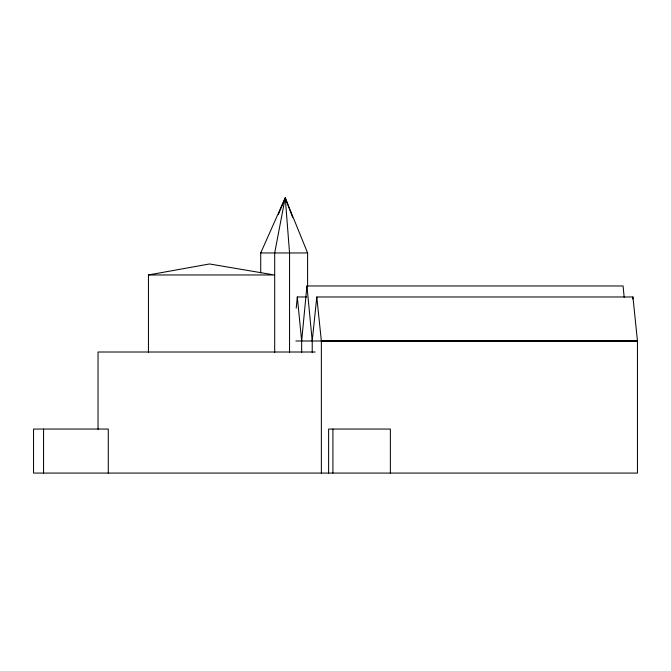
<?xml version="1.0" encoding="UTF-8"?>
<svg xmlns="http://www.w3.org/2000/svg" width="671" height="671" viewBox="0 0 671 671"><rect width="100%" height="100%" fill="white"/><g stroke="black" fill="none" stroke-linecap="round" stroke-linejoin="round"><path stroke-width="1.01" d="M301.656 341.002L306.941 285.972L623.082 285.972L624.181 297.32M296.213 308.157L297.312 296.976L306.722 296.976M632.728 299.014L632.938 296.976L316.787 296.976L312.225 340.902L312.225 352.535M278.406 214.334L285.259 197.928L307.603 252.959L307.603 286.5M260.717 272.871L260.717 252.959L285.175 197.928L274.691 252.959L274.691 352.535M148.45 274.967L209.528 263.963L274.364 274.967L148.45 274.967L148.45 352.535M260.717 252.959L307.603 252.959M316.787 296.976L321.359 340.994L637.45 341.002L637.45 473.072L33.55 473.072L33.55 429.054L108.283 429.054L108.283 473.072M295.861 341.002L637.45 341.002L632.938 296.976M315.194 352.007L98.041 352.007L98.041 429.239M292.556 217.236L285.259 197.928L289.553 252.959L289.553 352.535M297.312 296.976L301.656 340.885L301.656 352.535M306.941 285.972L312.225 341.002M390.363 473.072L390.363 429.054L328.622 429.054L328.622 473.072M332.917 429.054L332.917 473.072M321.359 341.002L321.359 473.072M43.565 429.054L43.565 473.072"/></g></svg>
